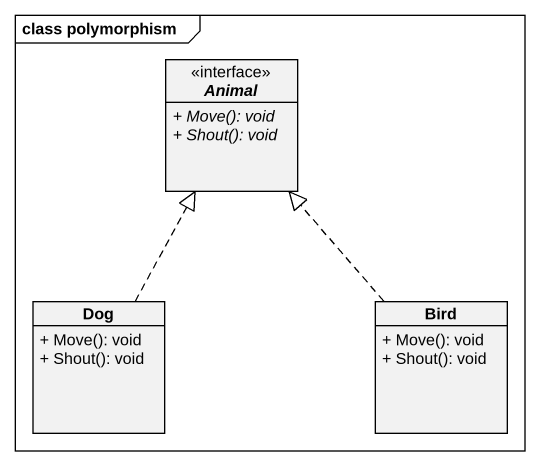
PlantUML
@startuml
mainframe class polymorphism
hide circle
hide empty members
skinparam classAttributeIconSize 0
interface Animal {
  {abstract} + Move(): void
  {abstract} + Shout(): void
}
class Dog {
  + Move(): void
  + Shout(): void
}
class Bird {
  + Move(): void
  + Shout(): void
}
Dog .up.|> Animal
Bird .up.|> Animal
@enduml
